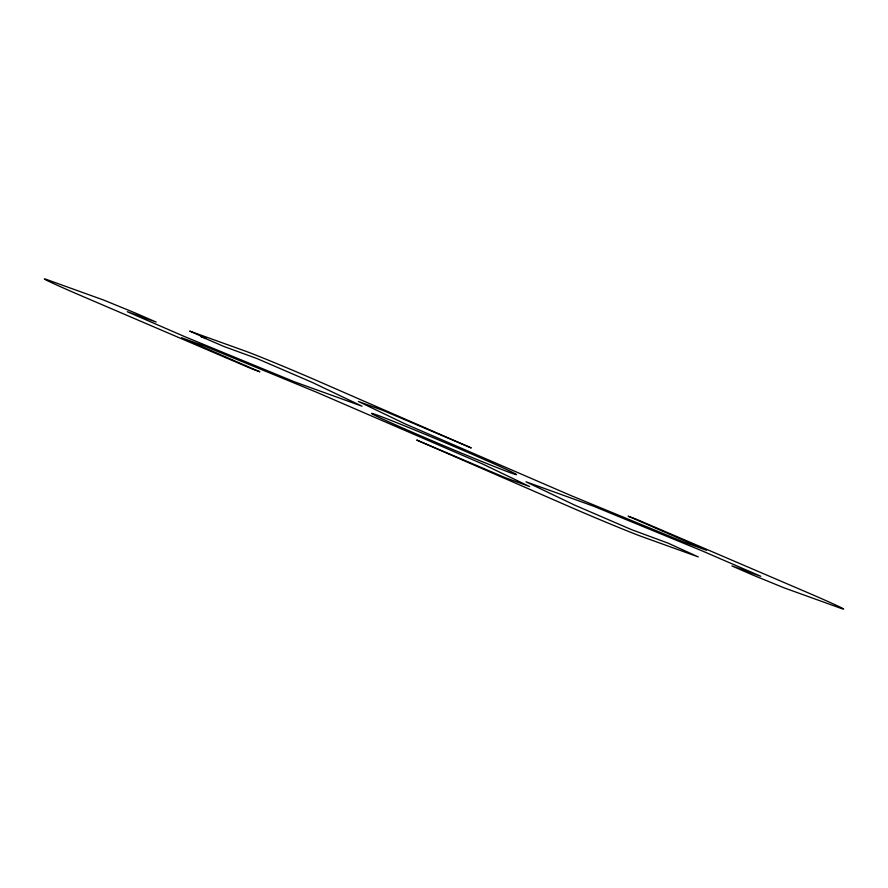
<?xml version="1.0" encoding="UTF-8"?>
<svg xmlns="http://www.w3.org/2000/svg" width="888" height="888" viewBox="0 0 888 888"><rect width="100%" height="100%" fill="white"/><g stroke="black" fill="none" stroke-linecap="round" stroke-linejoin="round"><path stroke-width="1.33" d="M205.694 338.206L200.899 336.53L224.054 346.542L256.676 358.441L312.31 382.439L362.026 406.193L294.594 381.873L185.192 336.841L127.262 311.71L156.11 322.055L135.298 313.009L103.752 300.1L48.174 280.075A57.875 1.21 22.9 0 0 77.989 294.372L251.815 368.842L259.873 371.817L181.518 337.729L204.173 345.932L316.605 392.252L482.617 463.991L529.592 486.535L505.272 477.677L416.716 440.037L573.359 508.38A57.875 1.21 22.9 0 0 642.623 536.885L698.29 556.909L668.076 543.145L632.045 529.847L574.647 505.117L526.018 481.807L593.506 506.171L702.797 551.159L760.794 576.29L731.934 565.945L752.513 574.913L784.06 587.834L839.815 607.925A57.875 1.21 22.9 0 0 810 593.628L636.174 519.158L628.16 516.183L706.526 550.271L683.816 542.069L571.384 495.748L405.372 424.009L358.397 401.465L382.728 410.323L471.273 447.963L314.63 379.62A57.875 1.21 22.9 0 0 245.377 351.115L189.71 331.091L205.694 338.206M404.551 428.849A78.71 1.654 22.9 0 0 516.416 474.669A78.71 1.654 22.9 0 0 411.033 428.482A78.71 1.654 22.9 0 0 404.551 428.849"/></g></svg>
